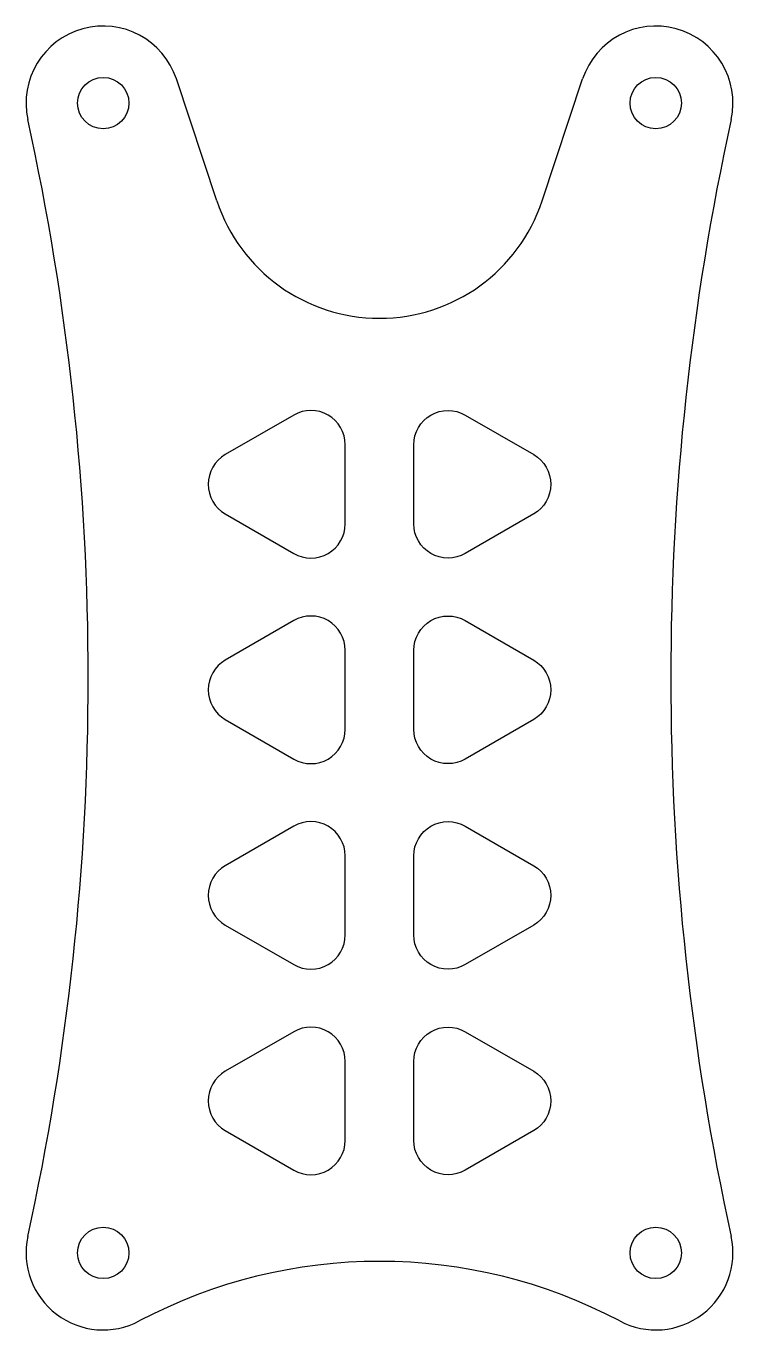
# Model space of a CAD drawing. Header units: millimetres. Extents: x -20.6 to 20.6, y -38.1 to 38.1.
import ezdxf

# ---------------------------------------------------------------- set-up
doc = ezdxf.new("R2010")
doc.units = ezdxf.units.MM
doc.layers.get('0').update_dxf_attribs({"lineweight": 25, "true_color": 0xffffff})

# ---------------------------------------------------------------- blocks, each defined once
blk = doc.blocks.new('triangle')
for p, q in [((-3, 4.041), (-7, 1.732)), ((0, -2.309), (0, 2.309)), ((-7, -1.732), (-3, -4.041))]:
    blk.add_line(p, q)
for centre, start, end in [((-2, 2.309), 360, 120), ((-6, 0), 120, 240), ((-2, -2.309), 240, 360)]:
    blk.add_arc(centre, 2, start, end)

msp = doc.modelspace()

# ---------------------------------------------------------------- linework, layer by layer
for p, q in [((-9.491, 27.852), (-11.856, 34.98)), ((9.491, 27.852), (11.856, 34.98))]:
    msp.add_line(p, q)
for centre in [(-16.127, 33.563), (16.127, 33.563), (-16.127, -33.563), (16.127, -33.563)]:
    msp.add_circle(centre, 1.5)
for centre, radius, start, end in [((16.127, 33.563), 4.5, 347.66416, 161.64841), ((-16.127, 33.563), 4.5, 18.35159, 192.33584), ((-169.599, 0), 152.599, 347.66416, 12.33584), ((169.599, 0), 152.599, 167.66416, 192.33584), ((0, 31), 10, 198.35159, 341.64841), ((-16.127, -33.563), 4.5, 167.66416, 297.86899), ((16.127, -33.563), 4.5, 242.13101, 12.33584), ((0, -64.061), 30, 62.13101, 117.86899)]:
    msp.add_arc(centre, radius, start, end)

# ---------------------------------------------------------------- block references
at = {"rotation": 360}
for p in [(-2, 11.309), (-2, -0.691), (-2, -12.691), (-2, -24.691)]:
    msp.add_blockref('triangle', p, dxfattribs=at)
at = {"yscale": -1, "rotation": 180}
for p in [(2, 11.309), (2, -0.691), (2, -12.691), (2, -24.691)]:
    msp.add_blockref('triangle', p, dxfattribs=at)

doc.saveas('drawing.dxf')
